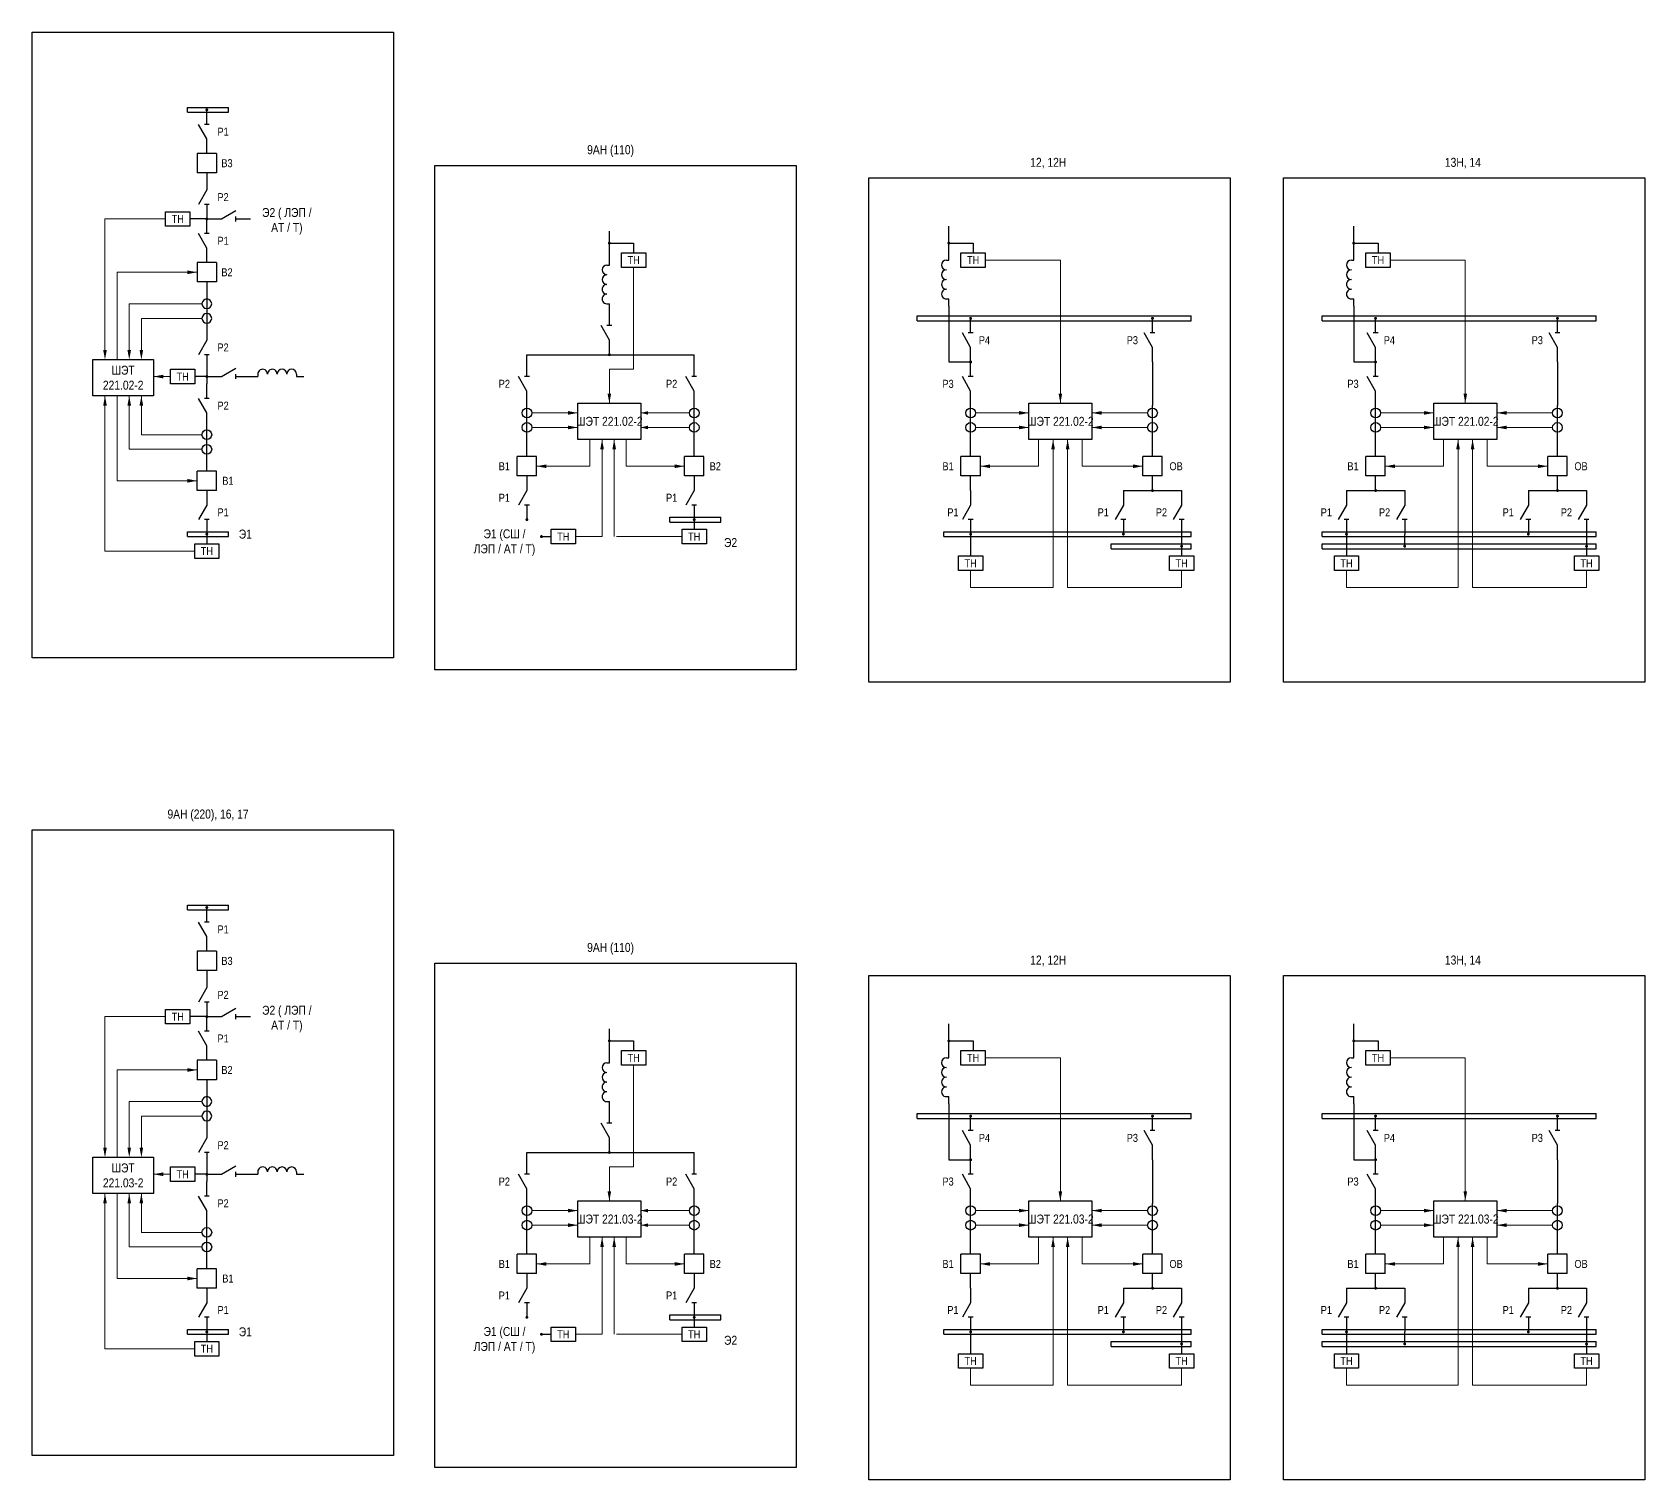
# Model space of a CAD drawing. Header units: millimetres. Extents: x -14593 to 14732, y -17400 to 5232.
# Drawn here: x 6836 to 7501, y -6516 to -5919 of the extents above; entities that cross this region are included whole.
import ezdxf
from ezdxf.enums import TextEntityAlignment as Align

# ---------------------------------------------------------------- set-up
doc = ezdxf.new("R2010")
doc.units = ezdxf.units.MM
doc.layers.add('Основная', color=7, linetype='Continuous', lineweight=30)
doc.layers.add('Тонкая', color=7, linetype='Continuous', lineweight=18)
doc.styles.add('Narrow', font='ARIALN.TTF')
doc.styles.add('Вывод', font='tahoma.ttf', dxfattribs={"height": 2.5})
doc.styles.add('Компонент', font='ARIALN.TTF', dxfattribs={"height": 3.5})

# ---------------------------------------------------------------- blocks, each defined once
blk = doc.blocks.new('*U80')
at = {"color": 0, "linetype": 'ByBlock'}
for p, q in [((0, 0), (-8, 0)), ((-8, -8), (-8, 0)), ((0, -8), (0, 0)), ((0, -8), (-8, -8))]:
    blk.add_line(p, q, dxfattribs=at)
at = {"layer": 'Основная', "style": 'Компонент'}
blk.add_attdef('ОУ', text='', height=3.5, dxfattribs=at).set_placement((-15, -3), align=Align.MIDDLE_CENTER)
blk = doc.blocks.new('*U18')
at = {"color": 0, "linetype": 'ByBlock'}
blk.add_line((0, 0), (6, 3.43), dxfattribs=at)
blk = doc.blocks.new('*U10')
at = {"color": 0}
blk.add_line((0, -1), (0, 1), dxfattribs=at)
blk = doc.blocks.new('*U79')
at = {"color": 0, "linetype": 'ByBlock'}
for p, q in [((0, 3), (0, 9)), ((0, -9), (0, -3))]:
    blk.add_line(p, q, dxfattribs=at)
at = {"color": 0, "linetype": 'ByBlock', "ltscale": 0.25, "rotation": 89.99999999999999}
for name, p in [('*U18', (0, -3)), ('*U10', (0, 3))]:
    blk.add_blockref(name, p, dxfattribs=at)
at = {"layer": 'Основная'}
for tag, height, style, p in [('В1', 2.5, 'Вывод', (2, 7)), ('ОУ', 3.5, 'Компонент', (-12, 0)), ('В2', 2.5, 'Вывод', (2, -7))]:
    blk.add_attdef(tag, text='', height=height, dxfattribs=dict(at, style=style)).set_placement(p, align=Align.MIDDLE_CENTER)
blk = doc.blocks.new('*U86')
at = {"linetype": 'ByBlock'}
blk.add_circle((0, 0), 2, dxfattribs=at)
at = {"layer": 'Основная', "color": 0, "linetype": 'ByBlock', "lineweight": -2}
blk.add_line((0, -3), (0, 3), dxfattribs=at)
at = {"layer": 'Основная', "linetype": 'ByBlock', "style": 'Компонент'}
blk.add_attdef('ОУ', text='', height=3.5, dxfattribs=at).set_placement((-6, 0), align=Align.MIDDLE_CENTER)
blk = doc.blocks.new('*U83')
at = {"ltscale": 0.25}
for p, q in [((0, 8), (1, 8)), ((0, -8), (1, -8))]:
    blk.add_line(p, q, dxfattribs=at)
for centre, major_axis, start_param, end_param in [((0, 6), (0, -2), 3.141593, 6.283185), ((0, -2), (-2, 0), 4.712389, 7.853982), ((0, 2), (0, -2), 3.141593, 6.283185), ((0, -6), (-2, 0), 4.712389, 7.853982)]:
    blk.add_ellipse(centre, major_axis=major_axis, ratio=1, start_param=start_param, end_param=end_param, dxfattribs=at)
at = {"layer": 'Основная'}
for tag, height, style, p in [('В1', 2.5, 'Вывод', (5, 6)), ('ОУ', 3.5, 'Компонент', (-6, 0)), ('В2', 2.5, 'Вывод', (5, -6))]:
    blk.add_attdef(tag, text='', height=height, dxfattribs=dict(at, style=style)).set_placement(p, align=Align.MIDDLE_CENTER)
blk = doc.blocks.new('*U85')
at = {"color": 0, "linetype": 'ByBlock'}
for p, q in [((0, 0), (113, 0)), ((0, -2), (0, 0)), ((113, -2), (113, 0)), ((0, -2), (113, -2))]:
    blk.add_line(p, q, dxfattribs=at)
at = {"layer": 'Основная', "style": 'Компонент'}
blk.add_attdef('ОШ', text='', height=3.5, dxfattribs=at).set_placement((6, 4), align=Align.MIDDLE_CENTER)
blk = doc.blocks.new('*U81')
at = {"color": 0, "linetype": 'ByBlock'}
for p, q in [((0, 9), (0, 3)), ((0, -3), (0, -9))]:
    blk.add_line(p, q, dxfattribs=at)
at = {"color": 0, "linetype": 'ByBlock', "ltscale": 0.25, "xscale": -1, "rotation": 90}
for name, p in [('*U18', (0, 3)), ('*U10', (0, -3))]:
    blk.add_blockref(name, p, dxfattribs=at)
at = {"layer": 'Основная'}
for tag, height, style, p in [('В2', 2.5, 'Вывод', (2, 7)), ('ОУ', 3.5, 'Компонент', (-12, 0)), ('В1', 2.5, 'Вывод', (2, -7))]:
    blk.add_attdef(tag, text='', height=height, dxfattribs=dict(at, style=style)).set_placement(p, align=Align.MIDDLE_CENTER)
blk = doc.blocks.new('*U164')
at = {"color": 0, "linetype": 'ByBlock'}
for p, q in [((0, 0), (21, 0)), ((0, -2), (0, 0)), ((21, -2), (21, 0)), ((0, -2), (21, -2))]:
    blk.add_line(p, q, dxfattribs=at)
at = {"layer": 'Основная', "style": 'Компонент'}
blk.add_attdef('ОШ', text='', height=3.5, dxfattribs=at).set_placement((6, 4), align=Align.MIDDLE_CENTER)
blk = doc.blocks.new('*U84')
at = {"color": 0, "linetype": 'ByBlock'}
for p, q in [((0, 0), (113, 0)), ((0, -2), (0, 0)), ((113, -2), (113, 0)), ((0, -2), (113, -2))]:
    blk.add_line(p, q, dxfattribs=at)
at = {"layer": 'Основная', "style": 'Компонент'}
blk.add_attdef('ОШ', text='', height=3.5, dxfattribs=at).set_placement((6, 4), align=Align.MIDDLE_CENTER)
blk = doc.blocks.new('*U166')
at = {"color": 0, "linetype": 'ByBlock'}
for p, q in [((0, 0), (102, 0)), ((0, -2), (0, 0)), ((102, -2), (102, 0)), ((0, -2), (102, -2))]:
    blk.add_line(p, q, dxfattribs=at)
at = {"layer": 'Основная', "style": 'Компонент'}
blk.add_attdef('ОШ', text='', height=3.5, dxfattribs=at).set_placement((6, 4), align=Align.MIDDLE_CENTER)
blk = doc.blocks.new('*U165')
at = {"color": 0, "linetype": 'ByBlock'}
for p, q in [((0, 0), (33, 0)), ((0, -2), (0, 0)), ((33, -2), (33, 0)), ((0, -2), (33, -2))]:
    blk.add_line(p, q, dxfattribs=at)
at = {"layer": 'Основная', "style": 'Компонент'}
blk.add_attdef('ОШ', text='', height=3.5, dxfattribs=at).set_placement((6, 4), align=Align.MIDDLE_CENTER)
blk = doc.blocks.new('*U208')
at = {"color": 0, "linetype": 'ByBlock'}
for p, q in [((0, 0), (17, 0)), ((0, -2), (0, 0)), ((17, -2), (17, 0)), ((0, -2), (17, -2))]:
    blk.add_line(p, q, dxfattribs=at)
at = {"layer": 'Основная', "style": 'Компонент'}
blk.add_attdef('ОШ', text='', height=3.5, dxfattribs=at).set_placement((6, 4), align=Align.MIDDLE_CENTER)

msp = doc.modelspace()

# ---------------------------------------------------------------- linework, layer by layer
at = {"layer": 'Основная', "color": 1}
for points in [[(6836, -5919), (6985, -5919), (6985, -6177), (6836, -6177)], [(6836, -6248), (6985, -6248), (6985, -6506), (6836, -6506)]]:
    msp.add_lwpolyline(points, close=True, dxfattribs=at)
at = {"layer": 'Основная', "ltscale": 0.25, "const_width": 0.6}
for points in [[(6907.7, -5951, -1), (6908.3, -5951, -1)], [(6907.7, -5996, -1), (6908.3, -5996, -1)], [(7073.7, -6006, 1), (7074.3, -6006, 1)], [(7213.7, -6006, 1), (7214.3, -6006, 1)], [(7380.7, -6006, 1), (7381.3, -6006, 1)], [(7222.7, -6037, 1), (7223.3, -6037, 1)], [(7297.7, -6037, 1), (7298.3, -6037, 1)], [(7389.7, -6037, 1), (7390.3, -6037, 1)], [(7464.7, -6037, 1), (7465.3, -6037, 1)], [(7073.7, -6052, 1), (7074.3, -6052, 1)], [(7073.7, -6052, 1), (7074.3, -6052, 1)], [(7222.7, -6055, 1), (7223.3, -6055, 1)], [(7389.7, -6055, 1), (7390.3, -6055, 1)], [(6907.7, -6061, 1), (6908.3, -6061, 1)], [(6907.7, -6061, 1), (6908.3, -6061, 1)], [(7297.7, -6108, 1), (7298.3, -6108, 1)], [(7389.7, -6108, 1), (7390.3, -6108, 1)], [(7464.7, -6108, 1), (7465.3, -6108, 1)], [(7039.7, -6120, 1), (7040.3, -6120, 1)], [(7108.7, -6120, 1), (7109.3, -6120, 1)], [(6907.7, -6126, 1), (6908.3, -6126, 1)], [(7045.7, -6127, 1), (7046.3, -6127, 1)], [(7222.7, -6126, 1), (7223.3, -6126, 1)], [(7285.7, -6126, 1), (7286.3, -6126, 1)], [(7309.7, -6131, 1), (7310.3, -6131, 1)], [(7377.7, -6126, 1), (7378.3, -6126, 1)], [(7401.7, -6131, 1), (7402.3, -6131, 1)], [(7452.7, -6126, 1), (7453.3, -6126, 1)], [(7476.7, -6131, 1), (7477.3, -6131, 1)], [(6907.7, -6280, -1), (6908.3, -6280, -1)], [(6907.7, -6325, -1), (6908.3, -6325, -1)], [(7073.7, -6335, 1), (7074.3, -6335, 1)], [(7213.7, -6335, 1), (7214.3, -6335, 1)], [(7380.7, -6335, 1), (7381.3, -6335, 1)], [(7222.7, -6366, 1), (7223.3, -6366, 1)], [(7297.7, -6366, 1), (7298.3, -6366, 1)], [(7389.7, -6366, 1), (7390.3, -6366, 1)], [(7464.7, -6366, 1), (7465.3, -6366, 1)], [(7073.7, -6381, 1), (7074.3, -6381, 1)], [(7073.7, -6381, 1), (7074.3, -6381, 1)], [(7222.7, -6384, 1), (7223.3, -6384, 1)], [(7389.7, -6384, 1), (7390.3, -6384, 1)], [(6907.7, -6390, 1), (6908.3, -6390, 1)], [(6907.7, -6390, 1), (6908.3, -6390, 1)], [(7297.7, -6437, 1), (7298.3, -6437, 1)], [(7389.7, -6437, 1), (7390.3, -6437, 1)], [(7464.7, -6437, 1), (7465.3, -6437, 1)], [(7039.7, -6449, 1), (7040.3, -6449, 1)], [(7108.7, -6449, 1), (7109.3, -6449, 1)], [(6907.7, -6455, 1), (6908.3, -6455, 1)], [(7045.7, -6456, 1), (7046.3, -6456, 1)], [(7222.7, -6455, 1), (7223.3, -6455, 1)], [(7285.7, -6455, 1), (7286.3, -6455, 1)], [(7377.7, -6455, 1), (7378.3, -6455, 1)], [(7452.7, -6455, 1), (7453.3, -6455, 1)], [(7309.7, -6460, 1), (7310.3, -6460, 1)], [(7401.7, -6460, 1), (7402.3, -6460, 1)], [(7476.7, -6460, 1), (7477.3, -6460, 1)]]:
    msp.add_lwpolyline(points, format="xyb", close=True, dxfattribs=at)
at = {"layer": 'Основная'}
for points in [[(6908, -5977), (6908, -5983)], [(6908, -5996), (6901, -5996)], [(7074, -6015), (7074, -6001)], [(7214, -6013), (7214, -5999)], [(7381, -6013), (7381, -5999)], [(7074, -6006), (7084, -6006)], [(7084, -6006), (7084, -6010)], [(7214, -6006), (7224, -6006)], [(7224, -6006), (7224, -6010)], [(7381, -6006), (7391, -6006)], [(7391, -6006), (7391, -6010)], [(6908, -6022), (6908, -6028)], [(7074, -6034), (7074, -6031)], [(7214, -6032), (7214, -6029)], [(7381, -6032), (7381, -6029)], [(7214, -6032), (7214, -6055)], [(7381, -6032), (7381, -6055)], [(6908, -6058), (6908, -6064)], [(7040, -6055), (7040, -6052)], [(7040, -6052), (7109, -6052)], [(7109, -6055), (7109, -6052)], [(7214, -6055), (7223, -6055)], [(7298, -6055), (7298, -6073)], [(7381, -6055), (7390, -6055)], [(7465, -6055), (7465, -6073)], [(6908, -6061), (6903, -6061)], [(6926, -6061), (6929, -6061)], [(6945, -6061), (6948, -6061)], [(7040, -6094), (7040, -6085)], [(7109, -6094), (7109, -6085)], [(7223, -6094), (7223, -6085)], [(7298, -6094), (7298, -6085)], [(7390, -6094), (7390, -6085)], [(7465, -6094), (7465, -6085)], [(6908, -6100), (6908, -6094)], [(7223, -6108), (7223, -6102)], [(7298, -6108), (7298, -6102)], [(7390, -6108), (7390, -6102)], [(7465, -6108), (7465, -6102)], [(7286, -6108), (7310, -6108)], [(7378, -6108), (7402, -6108)], [(7453, -6108), (7477, -6108)], [(7109, -6120), (7109, -6124)], [(6908, -6126), (6908, -6130)], [(7046, -6127), (7050, -6127)], [(7223, -6126), (7223, -6135)], [(7310, -6126), (7310, -6135)], [(7378, -6126), (7378, -6135)], [(7402, -6131), (7402, -6126)], [(7477, -6126), (7477, -6135)], [(6908, -6306), (6908, -6312)], [(6908, -6325), (6901, -6325)], [(7074, -6344), (7074, -6330)], [(7214, -6342), (7214, -6328)], [(7381, -6342), (7381, -6328)], [(7074, -6335), (7084, -6335)], [(7084, -6335), (7084, -6339)], [(7214, -6335), (7224, -6335)], [(7224, -6335), (7224, -6339)], [(7381, -6335), (7391, -6335)], [(7391, -6335), (7391, -6339)], [(6908, -6351), (6908, -6357)], [(7074, -6363), (7074, -6360)], [(7214, -6361), (7214, -6358)], [(7214, -6361), (7214, -6384)], [(7381, -6361), (7381, -6358)], [(7381, -6361), (7381, -6384)], [(7040, -6384), (7040, -6381)], [(7040, -6381), (7109, -6381)], [(7109, -6384), (7109, -6381)], [(7214, -6384), (7223, -6384)], [(7298, -6384), (7298, -6402)], [(7381, -6384), (7390, -6384)], [(7465, -6384), (7465, -6402)], [(6908, -6390), (6903, -6390)], [(6908, -6387), (6908, -6393)], [(6926, -6390), (6929, -6390)], [(6945, -6390), (6948, -6390)], [(7040, -6423), (7040, -6414)], [(7109, -6423), (7109, -6414)], [(7223, -6423), (7223, -6414)], [(7298, -6423), (7298, -6414)], [(7390, -6423), (7390, -6414)], [(7465, -6423), (7465, -6414)], [(6908, -6429), (6908, -6423)], [(7223, -6437), (7223, -6431)], [(7286, -6437), (7310, -6437)], [(7298, -6437), (7298, -6431)], [(7378, -6437), (7402, -6437)], [(7390, -6437), (7390, -6431)], [(7453, -6437), (7477, -6437)], [(7465, -6437), (7465, -6431)], [(7109, -6449), (7109, -6453)], [(6908, -6455), (6908, -6459)], [(7046, -6456), (7050, -6456)], [(7223, -6455), (7223, -6464)], [(7310, -6455), (7310, -6464)], [(7378, -6455), (7378, -6464)], [(7402, -6460), (7402, -6455)], [(7477, -6455), (7477, -6464)]]:
    msp.add_lwpolyline(points, dxfattribs=at)
at = {"layer": 'Основная', "color": 3}
for points in [[(7002, -5974), (7151, -5974), (7151, -6182), (7002, -6182)], [(7181, -5979), (7330, -5979), (7330, -6187), (7181, -6187)], [(7352, -5979), (7501, -5979), (7501, -6187), (7352, -6187)], [(7002, -6303), (7151, -6303), (7151, -6511), (7002, -6511)], [(7181, -6308), (7330, -6308), (7330, -6516), (7181, -6516)], [(7352, -6308), (7501, -6308), (7501, -6516), (7352, -6516)]]:
    msp.add_lwpolyline(points, close=True, dxfattribs=at)
at = {"layer": 'Основная'}
for points in [[(6891, -5993), (6901, -5993), (6901, -5999), (6891, -5999)], [(7079, -6010), (7089, -6010), (7089, -6016), (7079, -6016)], [(7219, -6010), (7229, -6010), (7229, -6016), (7219, -6016)], [(7386, -6010), (7396, -6010), (7396, -6016), (7386, -6016)], [(6861, -6054), (6886, -6054), (6886, -6069), (6861, -6069)], [(6893, -6058), (6903, -6058), (6903, -6064), (6893, -6064)], [(7061, -6072), (7087, -6072), (7087, -6087), (7061, -6087)], [(7247, -6072), (7273, -6072), (7273, -6087), (7247, -6087)], [(7414, -6072), (7440, -6072), (7440, -6087), (7414, -6087)], [(7050, -6124), (7060, -6124), (7060, -6130), (7050, -6130)], [(7104, -6124), (7114, -6124), (7114, -6130), (7104, -6130)], [(6903, -6130), (6913, -6130), (6913, -6136), (6903, -6136)], [(7218, -6135), (7228, -6135), (7228, -6141), (7218, -6141)], [(7305, -6135), (7315, -6135), (7315, -6141), (7305, -6141)], [(7373, -6135), (7383, -6135), (7383, -6141), (7373, -6141)], [(7472, -6135), (7482, -6135), (7482, -6141), (7472, -6141)], [(6891, -6322), (6901, -6322), (6901, -6328), (6891, -6328)], [(7079, -6339), (7089, -6339), (7089, -6345), (7079, -6345)], [(7219, -6339), (7229, -6339), (7229, -6345), (7219, -6345)], [(7386, -6339), (7396, -6339), (7396, -6345), (7386, -6345)], [(6861, -6383), (6886, -6383), (6886, -6398), (6861, -6398)], [(6893, -6387), (6903, -6387), (6903, -6393), (6893, -6393)], [(7061, -6401), (7087, -6401), (7087, -6416), (7061, -6416)], [(7247, -6401), (7273, -6401), (7273, -6416), (7247, -6416)], [(7414, -6401), (7440, -6401), (7440, -6416), (7414, -6416)], [(7050, -6453), (7060, -6453), (7060, -6459), (7050, -6459)], [(7104, -6453), (7114, -6453), (7114, -6459), (7104, -6459)], [(6903, -6459), (6913, -6459), (6913, -6465), (6903, -6465)], [(7218, -6464), (7228, -6464), (7228, -6470), (7218, -6470)], [(7305, -6464), (7315, -6464), (7315, -6470), (7305, -6470)], [(7373, -6464), (7383, -6464), (7383, -6470), (7373, -6470)], [(7472, -6464), (7482, -6464), (7482, -6470), (7472, -6470)]]:
    msp.add_lwpolyline(points, close=True, dxfattribs=at)
at = {"layer": 'Тонкая'}
for points in [[(6866, -6053), (6866, -5996)], [(6866, -5996), (6891, -5996)], [(6904, -6018), (6871, -6018)], [(6871, -6018), (6871, -6054)], [(7084, -6016), (7084, -6058), (7074, -6058)], [(7260, -6013), (7229, -6013)], [(7260, -6013), (7260, -6072)], [(7427, -6013), (7396, -6013)], [(7427, -6013), (7427, -6072)], [(6876, -6053), (6876, -6031)], [(6876, -6031), (6906, -6031)], [(6881, -6053), (6881, -6037)], [(6881, -6037), (6906, -6037)], [(7238, -6036), (7263, -6036)], [(7405, -6036), (7430, -6036)], [(7074, -6058), (7074, -6072)], [(6886, -6061), (6893, -6061)], [(6866, -6133), (6866, -6069)], [(6871, -6069), (6871, -6104), (6904, -6104)], [(6876, -6091), (6876, -6069)], [(6881, -6085), (6881, -6069)], [(7042, -6076), (7061, -6076)], [(7107, -6076), (7087, -6076)], [(7225, -6076), (7247, -6076)], [(7296, -6076), (7273, -6076)], [(7392, -6076), (7414, -6076)], [(7463, -6076), (7440, -6076)], [(7042, -6082), (7061, -6082)], [(7107, -6082), (7087, -6082)], [(7225, -6082), (7247, -6082)], [(7296, -6082), (7273, -6082)], [(7392, -6082), (7414, -6082)], [(7463, -6082), (7440, -6082)], [(6876, -6091), (6906, -6091)], [(6881, -6085), (6906, -6085)], [(7066, -6087), (7066, -6098), (7044, -6098)], [(7071, -6087), (7071, -6127)], [(7076, -6127), (7076, -6087)], [(7081, -6087), (7081, -6098), (7105, -6098)], [(7251, -6098), (7251, -6087)], [(7257, -6148), (7257, -6087)], [(7263, -6148), (7263, -6087)], [(7269, -6098), (7269, -6087)], [(7418, -6098), (7418, -6087)], [(7424, -6148), (7424, -6087)], [(7430, -6148), (7430, -6087)], [(7436, -6098), (7436, -6087)], [(7251, -6098), (7251, -6098), (7227, -6098)], [(7269, -6098), (7269, -6098), (7294, -6098)], [(7418, -6098), (7418, -6098), (7394, -6098)], [(7436, -6098), (7436, -6098), (7461, -6098)], [(7071, -6127), (7060, -6127)], [(7077, -6127), (7104, -6127)], [(6866, -6133), (6903, -6133)], [(7223, -6141), (7223, -6148)], [(7310, -6141), (7310, -6148)], [(7378, -6141), (7378, -6148)], [(7477, -6141), (7477, -6148)], [(7223, -6148), (7257, -6148)], [(7263, -6148), (7310, -6148)], [(7378, -6148), (7424, -6148)], [(7430, -6148), (7477, -6148)], [(6866, -6382), (6866, -6325)], [(6866, -6325), (6891, -6325)], [(7260, -6342), (7229, -6342)], [(7260, -6342), (7260, -6401)], [(7427, -6342), (7396, -6342)], [(7427, -6342), (7427, -6401)], [(6904, -6347), (6871, -6347)], [(6871, -6347), (6871, -6383)], [(7084, -6345), (7084, -6387), (7074, -6387)], [(6876, -6382), (6876, -6360)], [(6876, -6360), (6906, -6360)], [(6881, -6382), (6881, -6366)], [(6881, -6366), (6906, -6366)], [(7238, -6365), (7263, -6365)], [(7405, -6365), (7430, -6365)], [(6886, -6390), (6893, -6390)], [(7074, -6387), (7074, -6401)], [(6866, -6462), (6866, -6398)], [(6871, -6398), (6871, -6433), (6904, -6433)], [(6876, -6420), (6876, -6398)], [(6881, -6414), (6881, -6398)], [(7042, -6405), (7061, -6405)], [(7107, -6405), (7087, -6405)], [(7225, -6405), (7247, -6405)], [(7296, -6405), (7273, -6405)], [(7392, -6405), (7414, -6405)], [(7463, -6405), (7440, -6405)], [(6881, -6414), (6906, -6414)], [(7042, -6411), (7061, -6411)], [(7066, -6416), (7066, -6427), (7044, -6427)], [(7071, -6416), (7071, -6456)], [(7076, -6456), (7076, -6416)], [(7081, -6416), (7081, -6427), (7105, -6427)], [(7107, -6411), (7087, -6411)], [(7225, -6411), (7247, -6411)], [(7251, -6427), (7251, -6416)], [(7257, -6477), (7257, -6416)], [(7263, -6477), (7263, -6416)], [(7269, -6427), (7269, -6416)], [(7296, -6411), (7273, -6411)], [(7392, -6411), (7414, -6411)], [(7418, -6427), (7418, -6416)], [(7424, -6477), (7424, -6416)], [(7430, -6477), (7430, -6416)], [(7436, -6427), (7436, -6416)], [(7463, -6411), (7440, -6411)], [(6876, -6420), (6906, -6420)], [(7251, -6427), (7251, -6427), (7227, -6427)], [(7269, -6427), (7269, -6427), (7294, -6427)], [(7418, -6427), (7418, -6427), (7394, -6427)], [(7436, -6427), (7436, -6427), (7461, -6427)], [(7071, -6456), (7060, -6456)], [(7077, -6456), (7104, -6456)], [(6866, -6462), (6903, -6462)], [(7223, -6470), (7223, -6477)], [(7310, -6470), (7310, -6477)], [(7378, -6470), (7378, -6477)], [(7477, -6470), (7477, -6477)], [(7223, -6477), (7257, -6477)], [(7263, -6477), (7310, -6477)], [(7378, -6477), (7424, -6477)], [(7430, -6477), (7477, -6477)]]:
    msp.add_lwpolyline(points, dxfattribs=at)
at = {"layer": 'Тонкая', "ltscale": 0.3}
for points in [[(6904, -6018, 0, 1.5, 0), (6900, -6018, 0, 0, 0)], [(6866, -6054, 0, 1.5, 0), (6866, -6050, 0, 0, 0)], [(6876, -6054, 0, 1.5, 0), (6876, -6050, 0, 0, 0)], [(6881, -6054, 0, 1.5, 0), (6881, -6050, 0, 0, 0)], [(6886, -6061, 0, 1.5, 0), (6890, -6061, 0, 0, 0)], [(6866, -6069, 0, 1.5, 0), (6866, -6073, 0, 0, 0)], [(6876, -6069, 0, 1.5, 0), (6876, -6073, 0, 0, 0)], [(6881, -6069, 0, 1.5, 0), (6881, -6073, 0, 0, 0)], [(7074, -6072, 0, 1.5, 0), (7074, -6068, 0, 0, 0)], [(7260, -6072, 0, 1.5, 0), (7260, -6068, 0, 0, 0)], [(7427, -6072, 0, 1.5, 0), (7427, -6068, 0, 0, 0)], [(7061, -6076, 0, 1.5, 0), (7057, -6076, 0, 0, 0)], [(7087, -6076, 0, 1.5, 0), (7090, -6076, 0, 0, 0)], [(7247, -6076, 0, 1.5, 0), (7243, -6076, 0, 0, 0)], [(7273, -6076, 0, 1.5, 0), (7277, -6076, 0, 0, 0)], [(7414, -6076, 0, 1.5, 0), (7410, -6076, 0, 0, 0)], [(7440, -6076, 0, 1.5, 0), (7444, -6076, 0, 0, 0)], [(7061, -6082, 0, 1.5, 0), (7057, -6082, 0, 0, 0)], [(7087, -6082, 0, 1.5, 0), (7090, -6082, 0, 0, 0)], [(7247, -6082, 0, 1.5, 0), (7243, -6082, 0, 0, 0)], [(7273, -6082, 0, 1.5, 0), (7277, -6082, 0, 0, 0)], [(7414, -6082, 0, 1.5, 0), (7410, -6082, 0, 0, 0)], [(7440, -6082, 0, 1.5, 0), (7444, -6082, 0, 0, 0)], [(7071, -6087, 0, 1.5, 0), (7071, -6091, 0, 0, 0)], [(7076, -6087, 0, 1.5, 0), (7076, -6091, 0, 0, 0)], [(7257, -6087, 0, 1.5, 0), (7257, -6091, 0, 0, 0)], [(7263, -6087, 0, 1.5, 0), (7263, -6091, 0, 0, 0)], [(7424, -6087, 0, 1.5, 0), (7424, -6091, 0, 0, 0)], [(7430, -6087, 0, 1.5, 0), (7430, -6091, 0, 0, 0)], [(7044, -6098, 0, 1.5, 0), (7048, -6098, 0, 0, 0)], [(7105, -6098, 0, 1.5, 0), (7101, -6098, 0, 0, 0)], [(7227, -6098, 0, 1.5, 0), (7231, -6098, 0, 0, 0)], [(7294, -6098, 0, 1.5, 0), (7290, -6098, 0, 0, 0)], [(7394, -6098, 0, 1.5, 0), (7398, -6098, 0, 0, 0)], [(7461, -6098, 0, 1.5, 0), (7457, -6098, 0, 0, 0)], [(6904, -6104, 0, 1.5, 0), (6900, -6104, 0, 0, 0)], [(6904, -6347, 0, 1.5, 0), (6900, -6347, 0, 0, 0)], [(6866, -6383, 0, 1.5, 0), (6866, -6379, 0, 0, 0)], [(6876, -6383, 0, 1.5, 0), (6876, -6379, 0, 0, 0)], [(6881, -6383, 0, 1.5, 0), (6881, -6379, 0, 0, 0)], [(6886, -6390, 0, 1.5, 0), (6890, -6390, 0, 0, 0)], [(6866, -6398, 0, 1.5, 0), (6866, -6402, 0, 0, 0)], [(6876, -6398, 0, 1.5, 0), (6876, -6402, 0, 0, 0)], [(6881, -6398, 0, 1.5, 0), (6881, -6402, 0, 0, 0)], [(7074, -6401, 0, 1.5, 0), (7074, -6397, 0, 0, 0)], [(7260, -6401, 0, 1.5, 0), (7260, -6397, 0, 0, 0)], [(7427, -6401, 0, 1.5, 0), (7427, -6397, 0, 0, 0)], [(7061, -6405, 0, 1.5, 0), (7057, -6405, 0, 0, 0)], [(7061, -6411, 0, 1.5, 0), (7057, -6411, 0, 0, 0)], [(7087, -6405, 0, 1.5, 0), (7090, -6405, 0, 0, 0)], [(7087, -6411, 0, 1.5, 0), (7090, -6411, 0, 0, 0)], [(7247, -6405, 0, 1.5, 0), (7243, -6405, 0, 0, 0)], [(7247, -6411, 0, 1.5, 0), (7243, -6411, 0, 0, 0)], [(7273, -6405, 0, 1.5, 0), (7277, -6405, 0, 0, 0)], [(7273, -6411, 0, 1.5, 0), (7277, -6411, 0, 0, 0)], [(7414, -6405, 0, 1.5, 0), (7410, -6405, 0, 0, 0)], [(7414, -6411, 0, 1.5, 0), (7410, -6411, 0, 0, 0)], [(7440, -6405, 0, 1.5, 0), (7444, -6405, 0, 0, 0)], [(7440, -6411, 0, 1.5, 0), (7444, -6411, 0, 0, 0)], [(7071, -6416, 0, 1.5, 0), (7071, -6420, 0, 0, 0)], [(7076, -6416, 0, 1.5, 0), (7076, -6420, 0, 0, 0)], [(7257, -6416, 0, 1.5, 0), (7257, -6420, 0, 0, 0)], [(7263, -6416, 0, 1.5, 0), (7263, -6420, 0, 0, 0)], [(7424, -6416, 0, 1.5, 0), (7424, -6420, 0, 0, 0)], [(7430, -6416, 0, 1.5, 0), (7430, -6420, 0, 0, 0)], [(7044, -6427, 0, 1.5, 0), (7048, -6427, 0, 0, 0)], [(7105, -6427, 0, 1.5, 0), (7101, -6427, 0, 0, 0)], [(7227, -6427, 0, 1.5, 0), (7231, -6427, 0, 0, 0)], [(7294, -6427, 0, 1.5, 0), (7290, -6427, 0, 0, 0)], [(7394, -6427, 0, 1.5, 0), (7398, -6427, 0, 0, 0)], [(7461, -6427, 0, 1.5, 0), (7457, -6427, 0, 0, 0)], [(6904, -6433, 0, 1.5, 0), (6900, -6433, 0, 0, 0)]]:
    msp.add_lwpolyline(points, format="xyseb", dxfattribs=at)

# ---------------------------------------------------------------- block references
at = {"layer": 'Основная', "ltscale": 0.25}
for name, p in [('*U208', (6900, -5950)), ('*U79', (7074, -6043)), ('*U85', (7201, -6036)), ('*U79', (7223, -6046)), ('*U79', (7298, -6046)), ('*U85', (7368, -6036)), ('*U79', (7390, -6046)), ('*U79', (7465, -6046)), ('*U79', (7040, -6064)), ('*U79', (7109, -6064)), ('*U79', (7223, -6064)), ('*U79', (7390, -6064)), ('*U79', (6908, -6073)), ('*U86', (7040, -6076)), ('*U86', (7109, -6076)), ('*U86', (7223, -6076)), ('*U86', (7298, -6076)), ('*U86', (7390, -6076)), ('*U86', (7465, -6076)), ('*U86', (6908, -6085)), ('*U86', (7040, -6082)), ('*U86', (7109, -6082)), ('*U86', (7223, -6082)), ('*U86', (7298, -6082)), ('*U86', (7390, -6082)), ('*U86', (7465, -6082)), ('*U86', (6908, -6091)), ('*U80', (7044, -6094)), ('*U80', (7113, -6094)), ('*U80', (7227, -6094)), ('*U80', (7302, -6094)), ('*U80', (7394, -6094)), ('*U80', (7469, -6094)), ('*U80', (6912, -6100)), ('*U81', (7040, -6111)), ('*U81', (7109, -6111)), ('*U81', (6908, -6117)), ('*U81', (7223, -6117)), ('*U81', (7286, -6117)), ('*U81', (7310, -6117)), ('*U81', (7378, -6117)), ('*U81', (7402, -6117)), ('*U81', (7453, -6117)), ('*U81', (7477, -6117)), ('*U164', (7099, -6119)), ('*U208', (6900, -6125)), ('*U166', (7212, -6125)), ('*U165', (7281, -6130)), ('*U85', (7368, -6125)), ('*U84', (7368, -6130)), ('*U208', (6900, -6279)), ('*U79', (7074, -6372)), ('*U85', (7201, -6365)), ('*U79', (7223, -6375)), ('*U79', (7298, -6375)), ('*U85', (7368, -6365)), ('*U79', (7390, -6375)), ('*U79', (7465, -6375)), ('*U79', (7040, -6393)), ('*U79', (7109, -6393)), ('*U79', (7223, -6393)), ('*U79', (7390, -6393)), ('*U79', (6908, -6402)), ('*U86', (7040, -6405)), ('*U86', (7109, -6405)), ('*U86', (7223, -6405)), ('*U86', (7298, -6405)), ('*U86', (7390, -6405)), ('*U86', (7465, -6405)), ('*U86', (7040, -6411)), ('*U86', (7109, -6411)), ('*U86', (7223, -6411)), ('*U86', (7298, -6411)), ('*U86', (7390, -6411)), ('*U86', (7465, -6411)), ('*U86', (6908, -6414)), ('*U86', (6908, -6420)), ('*U80', (7044, -6423)), ('*U80', (7113, -6423)), ('*U80', (7227, -6423)), ('*U80', (7302, -6423)), ('*U80', (7394, -6423)), ('*U80', (7469, -6423)), ('*U80', (6912, -6429)), ('*U81', (6908, -6446)), ('*U81', (7040, -6440)), ('*U81', (7109, -6440)), ('*U81', (7223, -6446)), ('*U81', (7286, -6446)), ('*U81', (7310, -6446)), ('*U81', (7378, -6446)), ('*U81', (7402, -6446)), ('*U81', (7453, -6446)), ('*U81', (7477, -6446)), ('*U164', (7099, -6448)), ('*U208', (6900, -6454)), ('*U166', (7212, -6454)), ('*U85', (7368, -6454)), ('*U165', (7281, -6459)), ('*U84', (7368, -6459))]:
    msp.add_blockref(name, p, dxfattribs=at)
at = {"layer": 'Основная', "ltscale": 0.25, "xscale": -1, "rotation": 180}
for name, p in [('*U81', (6908, -5960)), ('*U80', (6912, -5977)), ('*U79', (6908, -5987)), ('*U81', (6908, -6005)), ('*U80', (6912, -6022)), ('*U86', (6908, -6031)), ('*U86', (6908, -6037)), ('*U79', (6908, -6049)), ('*U81', (6908, -6289)), ('*U80', (6912, -6306)), ('*U79', (6908, -6316)), ('*U81', (6908, -6334)), ('*U80', (6912, -6351)), ('*U86', (6908, -6360)), ('*U86', (6908, -6366)), ('*U79', (6908, -6378))]:
    msp.add_blockref(name, p, dxfattribs=at)
at = {"layer": 'Основная', "ltscale": 0.25, "rotation": 270}
for p in [(6917, -5996), (6917, -6061), (6917, -6325), (6917, -6390)]:
    msp.add_blockref('*U79', p, dxfattribs=at)
at = {"layer": 'Основная', "ltscale": 0.35}
for p in [(7073, -6023), (7213, -6021), (7380, -6021), (7073, -6352), (7213, -6350), (7380, -6350)]:
    msp.add_blockref('*U83', p, dxfattribs=at)
at = {"layer": 'Основная', "ltscale": 0.35, "rotation": 270}
for p in [(6937, -6060), (6937, -6389)]:
    msp.add_blockref('*U83', p, dxfattribs=at)

# ---------------------------------------------------------------- texts
at = {"layer": 'Основная', "style": 'Narrow'}
for s, p in [('Р1', (6917, -5960.01)), ('В3', (6918.62, -5973.01)), ('Р2', (6917, -5987.01)), ('Р1', (6917, -6005.01)), ('В2', (6918.62, -6018.01)), ('Р4', (7231, -6046)), ('Р3', (7292, -6046)), ('Р4', (7398, -6046)), ('Р3', (7459, -6046)), ('Р2', (6917, -6049.01)), ('Р2', (7033, -6064)), ('Р2', (7102, -6064)), ('Р3', (7216, -6064)), ('Р3', (7383, -6064)), ('Р2', (6917, -6073)), ('В1', (7033, -6098)), ('В2', (7120, -6098)), ('В1', (7216, -6098)), ('ОВ', (7310.46, -6098)), ('В1', (7383, -6098)), ('ОВ', (7477.46, -6098)), ('В1', (6919, -6104)), ('Р1', (7033, -6111)), ('Р1', (7102, -6111)), ('Р1', (6917, -6117)), ('Р1', (7218, -6117)), ('Р1', (7280, -6117)), ('Р2', (7304, -6117)), ('Р1', (7372, -6117)), ('Р2', (7396, -6117)), ('Р1', (7447, -6117)), ('Р2', (7471, -6117)), ('Р1', (6917, -6289.01)), ('В3', (6918.62, -6302.01)), ('Р2', (6917, -6316.01)), ('Р1', (6917, -6334.01)), ('В2', (6918.62, -6347.01)), ('Р2', (6917, -6378.01)), ('Р4', (7231, -6375)), ('Р3', (7292, -6375)), ('Р4', (7398, -6375)), ('Р3', (7459, -6375)), ('Р2', (7033, -6393)), ('Р2', (7102, -6393)), ('Р3', (7216, -6393)), ('Р3', (7383, -6393)), ('Р2', (6917, -6402)), ('В1', (7033, -6427)), ('В2', (7120, -6427)), ('В1', (7216, -6427)), ('ОВ', (7310.46, -6427)), ('В1', (7383, -6427)), ('ОВ', (7477.46, -6427)), ('В1', (6919, -6433)), ('Р1', (7033, -6440)), ('Р1', (7102, -6440)), ('Р1', (6917, -6446)), ('Р1', (7218, -6446)), ('Р1', (7280, -6446)), ('Р2', (7304, -6446)), ('Р1', (7372, -6446)), ('Р2', (7396, -6446)), ('Р1', (7447, -6446)), ('Р2', (7471, -6446))]:
    msp.add_text(s, height=3.3, dxfattribs=at).set_placement(p, align=Align.MIDDLE_RIGHT)
at = {"layer": 'Основная', "color": 3, "char_height": 3.7, "attachment_point": 5, "style": 'Narrow'}
for s, insert, width in [('9АН (110)', (7074.5, -5968), 99), ('12, 12Н', (7255, -5973), 25), ('13Н, 14', (7426, -5973), 25), ('9АН (220), 16, 17', (6908.5, -6242), 99), ('9АН (110)', (7074.5, -6297), 99), ('12, 12Н', (7255, -6302), 25), ('13Н, 14', (7426, -6302), 25)]:
    msp.add_mtext(s, dxfattribs=dict(at, insert=insert, width=width))
at = {"layer": 'Основная', "attachment_point": 5, "style": 'Narrow'}
for s, insert, char_height, width in [('Э2 ( ЛЭП / АТ / Т)', (6941, -5997), 3.7, 26.5), ('ТН', (6896, -5996), 3.3, 10), ('ТН', (7084, -6013), 3.3, 10), ('ТН', (7224, -6013), 3.3, 10), ('ТН', (7391, -6013), 3.3, 10), ('ШЭТ 221.02-2', (6873.5, -6061.5), 3.7, 25), ('ТН', (6898, -6061), 3.3, 10), ('ШЭТ 221.02-2', (7074, -6079.5), 3.7, 26), ('ШЭТ 221.02-2', (7260, -6079.5), 3.7, 26), ('ШЭТ 221.02-2', (7427, -6079.5), 3.7, 26), ('Э1', (6923.88, -6126), 3.7, 10.25), ('Э1 (СШ / ЛЭП / АТ / Т)', (7030.75, -6129.5), 3.7, 26.5), ('ТН', (7055, -6127), 3.3, 10), ('ТН', (7109, -6127), 3.3, 10), ('Э2', (7124, -6129.5), 3.7, 26.5), ('ТН', (6908, -6133), 3.3, 10), ('ТН', (7223, -6138), 3.3, 10), ('ТН', (7310, -6138), 3.3, 10), ('ТН', (7378, -6138), 3.3, 10), ('ТН', (7477, -6138), 3.3, 10), ('ТН', (6896, -6325), 3.3, 10), ('Э2 ( ЛЭП / АТ / Т)', (6941, -6326), 3.7, 26.5), ('ТН', (7084, -6342), 3.3, 10), ('ТН', (7224, -6342), 3.3, 10), ('ТН', (7391, -6342), 3.3, 10), ('ШЭТ 221.03-2', (6873.5, -6390.5), 3.7, 25), ('ТН', (6898, -6390), 3.3, 10), ('ШЭТ 221.03-2', (7074, -6408.5), 3.7, 26), ('ШЭТ 221.03-2', (7260, -6408.5), 3.7, 26), ('ШЭТ 221.03-2', (7427, -6408.5), 3.7, 26), ('Э1', (6923.88, -6455), 3.7, 10.25), ('Э1 (СШ / ЛЭП / АТ / Т)', (7030.75, -6458.5), 3.7, 26.5), ('ТН', (7055, -6456), 3.3, 10), ('ТН', (7109, -6456), 3.3, 10), ('Э2', (7124, -6458.5), 3.7, 26.5), ('ТН', (6908, -6462), 3.3, 10), ('ТН', (7223, -6467), 3.3, 10), ('ТН', (7310, -6467), 3.3, 10), ('ТН', (7378, -6467), 3.3, 10), ('ТН', (7477, -6467), 3.3, 10)]:
    msp.add_mtext(s, dxfattribs=dict(at, insert=insert, char_height=char_height, width=width))

doc.saveas('drawing.dxf')
